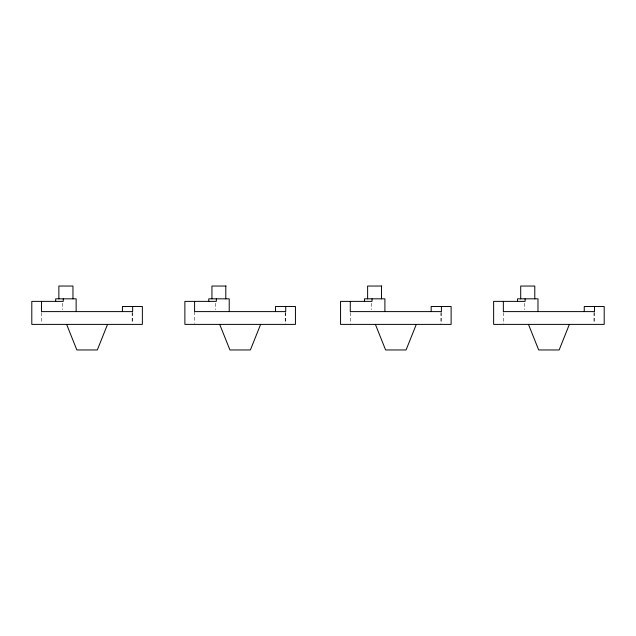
<?xml version="1.0" encoding="UTF-8"?>
<svg xmlns="http://www.w3.org/2000/svg" width="636" height="636" viewBox="0 0 636 636"><rect width="100%" height="100%" fill="white"/><g stroke="black" fill="none" stroke-linecap="round" stroke-linejoin="round"><path stroke-width="0.48" stroke-dasharray="3.18 2.39" d="M594.485 312.594L594.485 323.406M593.968 312.594L593.968 323.406M524.318 303.237L524.318 309.748M503.354 312.594L503.354 324.392M441.408 312.594L441.408 323.406M440.899 312.594L440.899 324.392M371.241 303.237L371.241 309.748M350.277 312.594L350.277 324.392M285.723 312.594L285.723 324.392M285.214 312.594L285.214 323.406M215.556 303.237L215.556 309.748M194.592 311.608L194.592 323.406M132.646 312.594L132.646 323.406M132.137 312.594L132.137 323.406M62.479 303.237L62.479 309.748M41.515 312.594L41.515 323.406"/><path stroke-width="0.95" d="M107.54 324.392L97.308 349.959L76.853 349.959L66.629 324.392M260.617 324.392L250.385 349.959L229.93 349.959L219.698 324.392M416.302 324.392L406.07 349.959L385.615 349.959L375.383 324.392M569.371 324.392L559.147 349.959L538.692 349.959L528.46 324.392M226.034 286.041L211.939 286.041L211.939 298.825M381.719 286.041L367.624 286.041L367.624 298.825M594.485 306.496L594.485 311.608L503.354 311.608L503.354 301.377M584.253 311.608L584.253 306.496L604.2 306.496L604.2 324.392L493.631 324.392L493.631 301.377L525.098 301.377L525.098 298.825M537.977 311.608L537.977 298.825L517.521 298.825L517.521 301.377M534.789 298.825L534.789 286.041L520.701 286.041L520.701 298.825M441.408 306.496L441.408 311.608L350.277 311.608L350.277 301.377M431.176 311.608L431.176 306.496L451.123 306.496L451.123 324.392L340.562 324.392L340.562 301.377L372.028 301.377L372.028 298.825M384.899 311.608L384.899 298.825L364.444 298.825L364.444 301.377M381.473 286.041L381.473 298.825M285.723 306.496L285.723 311.608L194.592 311.608L194.592 301.377M275.499 311.608L275.499 306.496L295.438 306.496L295.438 324.392L184.877 324.392L184.877 301.377L216.343 301.377L216.343 298.825M229.214 311.608L229.214 298.825L208.759 298.825L208.759 301.377M225.796 286.041L225.796 298.825M132.646 306.496L132.646 311.608L41.515 311.608L41.515 301.377M122.422 311.608L122.422 306.496L142.369 306.496L142.369 324.392L31.8 324.392L31.8 301.377L63.266 301.377L63.266 298.825M76.137 311.608L76.137 298.825L55.682 298.825L55.682 301.377M72.957 298.825L72.957 286.041L58.862 286.041L58.862 298.825"/></g></svg>
